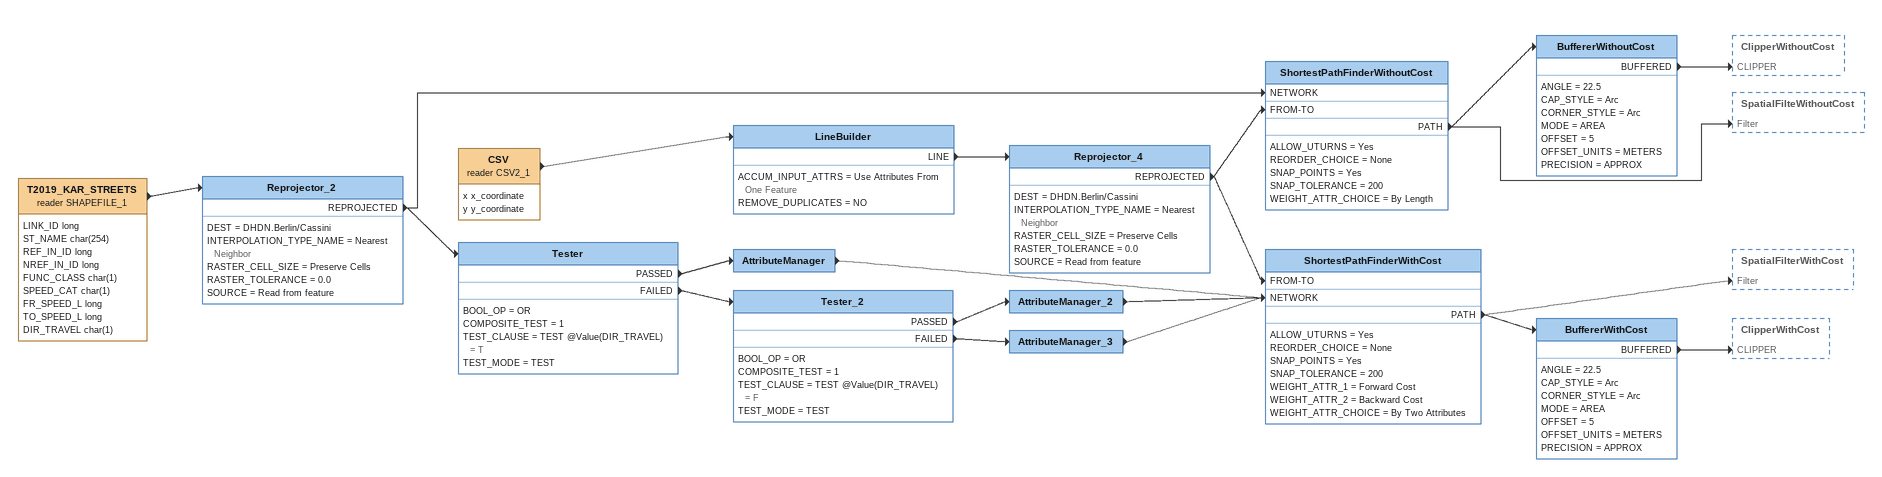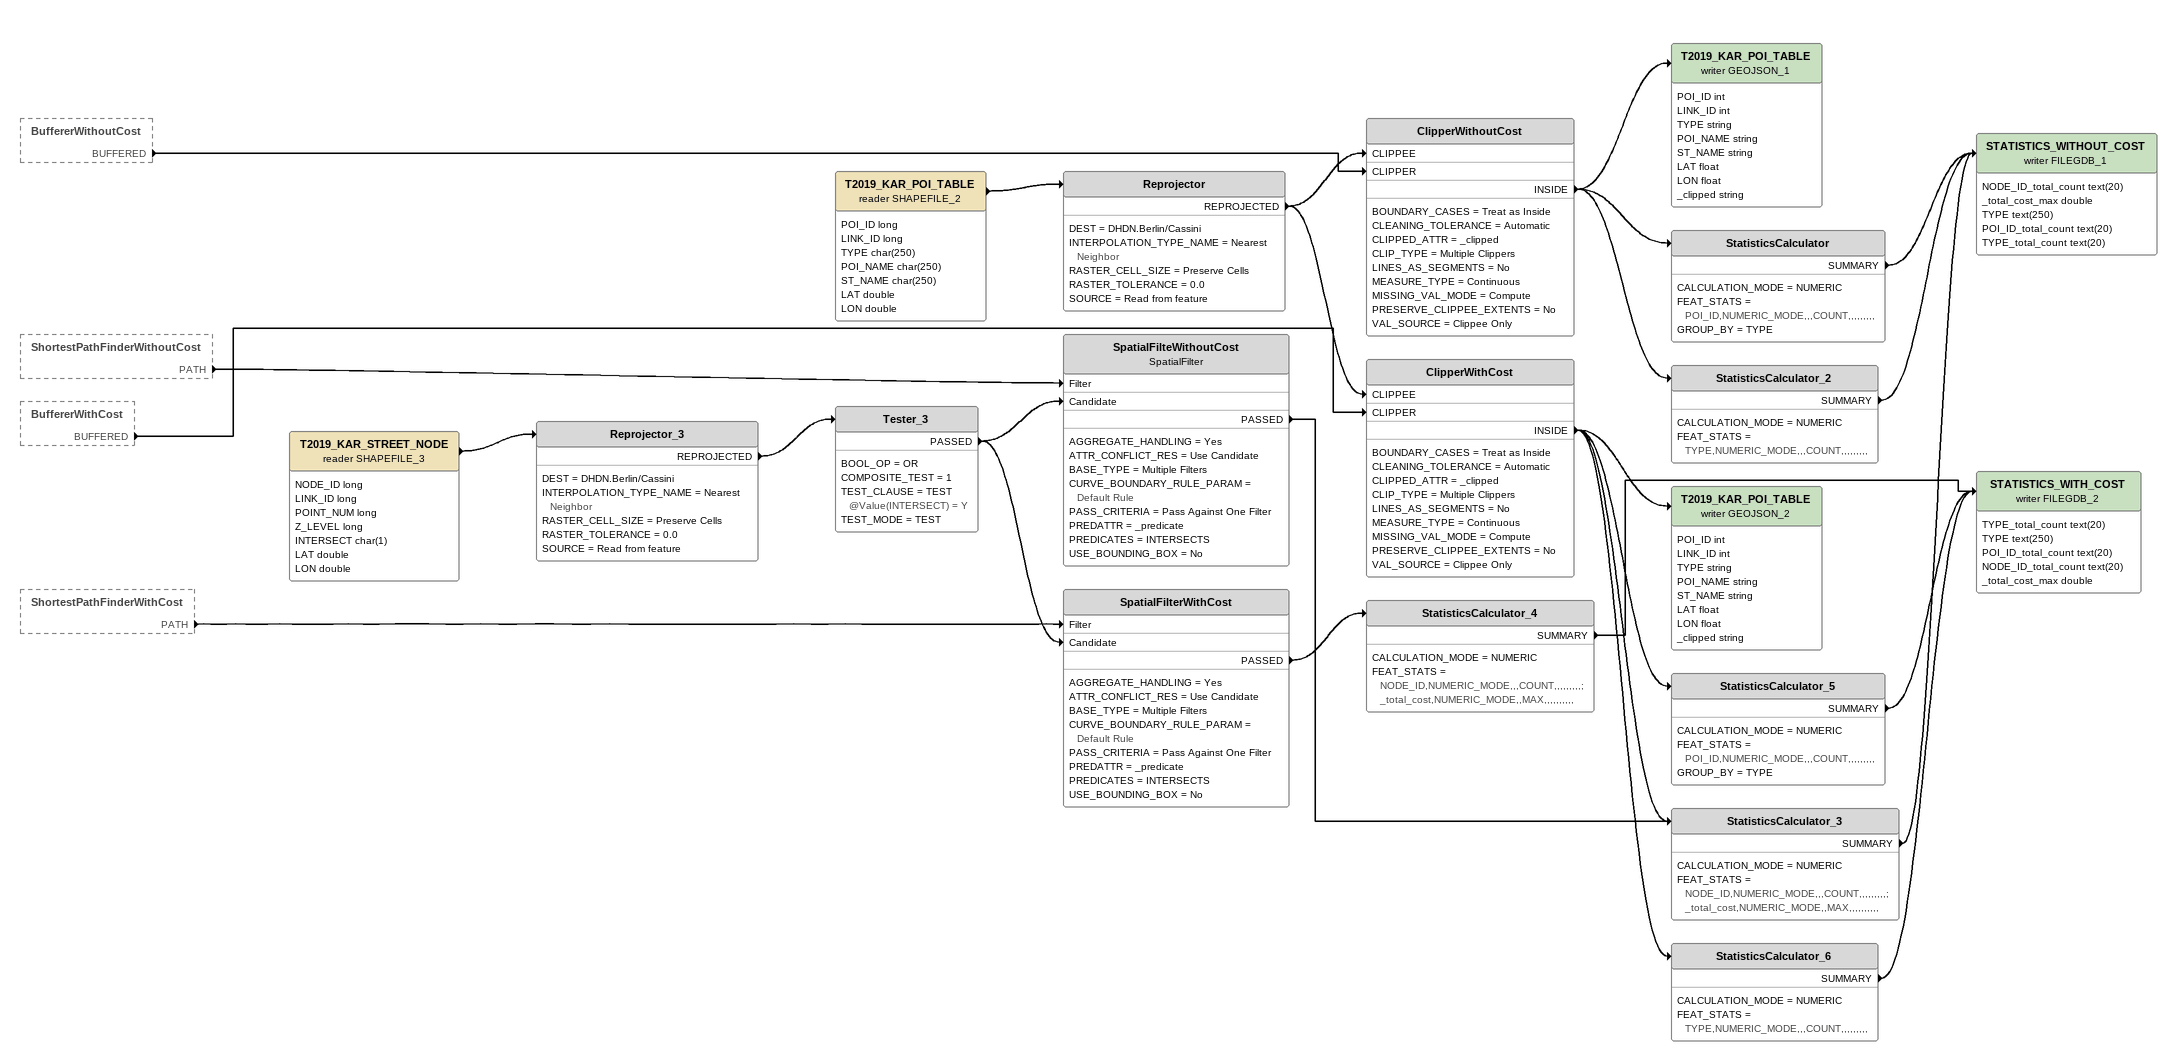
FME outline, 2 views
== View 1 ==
T2019_KAR_STREETS (reader SHAPEFILE_1)
    attributes: LINK_ID long, ST_NAME char(254), REF_IN_ID long, NREF_IN_ID long, FUNC_CLASS char(1), SPEED_CAT char(1), FR_SPEED_L long, TO_SPEED_L long, DIR_TRAVEL char(1)
    -> Reprojector_2
Reprojector_2
    DEST = DHDN.Berlin/Cassini
    INTERPOLATION_TYPE_NAME = Nearest Neighbor
    RASTER_CELL_SIZE = Preserve Cells
    RASTER_TOLERANCE = 0.0
    SOURCE = Read from feature
    REPROJECTED -> ShortestPathFinderWithoutCost [NETWORK]
    REPROJECTED -> Tester
Tester
    BOOL_OP = OR
    COMPOSITE_TEST = 1
    TEST_CLAUSE = TEST @Value(DIR_TRAVEL) = T
    TEST_MODE = TEST
    PASSED -> AttributeManager
    FAILED -> Tester_2
AttributeManager
    -> ShortestPathFinderWithCost [NETWORK]
Tester_2
    BOOL_OP = OR
    COMPOSITE_TEST = 1
    TEST_CLAUSE = TEST @Value(DIR_TRAVEL) = F
    TEST_MODE = TEST
    PASSED -> AttributeManager_2
    FAILED -> AttributeManager_3
AttributeManager_2
    -> ShortestPathFinderWithCost [NETWORK]
AttributeManager_3
    -> ShortestPathFinderWithCost [NETWORK]
CSV (reader CSV2_1)
    attributes: x x_coordinate, y y_coordinate
    -> LineBuilder
LineBuilder
    ACCUM_INPUT_ATTRS = Use Attributes From One Feature
    REMOVE_DUPLICATES = NO
    LINE -> Reprojector_4
Reprojector_4
    DEST = DHDN.Berlin/Cassini
    INTERPOLATION_TYPE_NAME = Nearest Neighbor
    RASTER_CELL_SIZE = Preserve Cells
    RASTER_TOLERANCE = 0.0
    SOURCE = Read from feature
    REPROJECTED -> ShortestPathFinderWithoutCost [FROM-TO]
    REPROJECTED -> ShortestPathFinderWithCost [FROM-TO]
ShortestPathFinderWithoutCost
    ALLOW_UTURNS = Yes
    REORDER_CHOICE = None
    SNAP_POINTS = Yes
    SNAP_TOLERANCE = 200
    WEIGHT_ATTR_CHOICE = By Length
    PATH -> BuffererWithoutCost
    PATH -> SpatialFilteWithoutCost [Filter]
BuffererWithoutCost
    ANGLE = 22.5
    CAP_STYLE = Arc
    CORNER_STYLE = Arc
    MODE = AREA
    OFFSET = 5
    OFFSET_UNITS = METERS
    PRECISION = APPROX
    BUFFERED -> ClipperWithoutCost [CLIPPER]
ShortestPathFinderWithCost
    ALLOW_UTURNS = Yes
    REORDER_CHOICE = None
    SNAP_POINTS = Yes
    SNAP_TOLERANCE = 200
    WEIGHT_ATTR_1 = Forward Cost
    WEIGHT_ATTR_2 = Backward Cost
    WEIGHT_ATTR_CHOICE = By Two Attributes
    PATH -> BuffererWithCost
    PATH -> SpatialFilterWithCost [Filter]
BuffererWithCost
    ANGLE = 22.5
    CAP_STYLE = Arc
    CORNER_STYLE = Arc
    MODE = AREA
    OFFSET = 5
    OFFSET_UNITS = METERS
    PRECISION = APPROX
    BUFFERED -> ClipperWithCost [CLIPPER]

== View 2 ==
BuffererWithoutCost [outside]
    BUFFERED -> ClipperWithoutCost [CLIPPER]
ShortestPathFinderWithoutCost [outside]
    PATH -> SpatialFilteWithoutCost [Filter]
BuffererWithCost [outside]
    BUFFERED -> ClipperWithCost [CLIPPER]
ShortestPathFinderWithCost [outside]
    PATH -> SpatialFilterWithCost [Filter]
T2019_KAR_STREET_NODE (reader SHAPEFILE_3)
    attributes: NODE_ID long, LINK_ID long, POINT_NUM long, Z_LEVEL long, INTERSECT char(1), LAT double, LON double
    -> Reprojector_3
Reprojector_3
    DEST = DHDN.Berlin/Cassini
    INTERPOLATION_TYPE_NAME = Nearest Neighbor
    RASTER_CELL_SIZE = Preserve Cells
    RASTER_TOLERANCE = 0.0
    SOURCE = Read from feature
    REPROJECTED -> Tester_3
Tester_3
    BOOL_OP = OR
    COMPOSITE_TEST = 1
    TEST_CLAUSE = TEST @Value(INTERSECT) = Y
    TEST_MODE = TEST
    PASSED -> SpatialFilteWithoutCost [Candidate]
    PASSED -> SpatialFilterWithCost [Candidate]
SpatialFilteWithoutCost: SpatialFilter
    AGGREGATE_HANDLING = Yes
    ATTR_CONFLICT_RES = Use Candidate
    BASE_TYPE = Multiple Filters
    CURVE_BOUNDARY_RULE_PARAM = Default Rule
    PASS_CRITERIA = Pass Against One Filter
    PREDATTR = _predicate
    PREDICATES = INTERSECTS
    USE_BOUNDING_BOX = No
    PASSED -> StatisticsCalculator_3
SpatialFilterWithCost
    AGGREGATE_HANDLING = Yes
    ATTR_CONFLICT_RES = Use Candidate
    BASE_TYPE = Multiple Filters
    CURVE_BOUNDARY_RULE_PARAM = Default Rule
    PASS_CRITERIA = Pass Against One Filter
    PREDATTR = _predicate
    PREDICATES = INTERSECTS
    USE_BOUNDING_BOX = No
    PASSED -> StatisticsCalculator_4
StatisticsCalculator_4
    CALCULATION_MODE = NUMERIC
    FEAT_STATS = NODE_ID,NUMERIC_MODE,,,COUNT,,,,,,,,,;_total_cost,NUMERIC_MODE,,MAX,,,,,,,,,,
    SUMMARY -> STATISTICS_WITH_COST (writer FILEGDB_2)
T2019_KAR_POI_TABLE (reader SHAPEFILE_2)
    attributes: POI_ID long, LINK_ID long, TYPE char(250), POI_NAME char(250), ST_NAME char(250), LAT double, LON double
    -> Reprojector
Reprojector
    DEST = DHDN.Berlin/Cassini
    INTERPOLATION_TYPE_NAME = Nearest Neighbor
    RASTER_CELL_SIZE = Preserve Cells
    RASTER_TOLERANCE = 0.0
    SOURCE = Read from feature
    REPROJECTED -> ClipperWithoutCost [CLIPPEE]
    REPROJECTED -> ClipperWithCost [CLIPPEE]
ClipperWithoutCost
    BOUNDARY_CASES = Treat as Inside
    CLEANING_TOLERANCE = Automatic
    CLIPPED_ATTR = _clipped
    CLIP_TYPE = Multiple Clippers
    LINES_AS_SEGMENTS = No
    MEASURE_TYPE = Continuous
    MISSING_VAL_MODE = Compute
    PRESERVE_CLIPPEE_EXTENTS = No
    VAL_SOURCE = Clippee Only
    INSIDE -> StatisticsCalculator
    INSIDE -> StatisticsCalculator_2
    INSIDE -> T2019_KAR_POI_TABLE (writer GEOJSON_1)
T2019_KAR_POI_TABLE (writer GEOJSON_1)
    attributes: POI_ID int, LINK_ID int, TYPE string, POI_NAME string, ST_NAME string, LAT float, LON float, _clipped string
StatisticsCalculator
    CALCULATION_MODE = NUMERIC
    FEAT_STATS = POI_ID,NUMERIC_MODE,,,COUNT,,,,,,,,,
    GROUP_BY = TYPE
    SUMMARY -> STATISTICS_WITHOUT_COST (writer FILEGDB_1)
StatisticsCalculator_2
    CALCULATION_MODE = NUMERIC
    FEAT_STATS = TYPE,NUMERIC_MODE,,,COUNT,,,,,,,,,
    SUMMARY -> STATISTICS_WITHOUT_COST (writer FILEGDB_1)
ClipperWithCost
    BOUNDARY_CASES = Treat as Inside
    CLEANING_TOLERANCE = Automatic
    CLIPPED_ATTR = _clipped
    CLIP_TYPE = Multiple Clippers
    LINES_AS_SEGMENTS = No
    MEASURE_TYPE = Continuous
    MISSING_VAL_MODE = Compute
    PRESERVE_CLIPPEE_EXTENTS = No
    VAL_SOURCE = Clippee Only
    INSIDE -> StatisticsCalculator_5
    INSIDE -> StatisticsCalculator_6
    INSIDE -> T2019_KAR_POI_TABLE (writer GEOJSON_2)
    INSIDE -> StatisticsCalculator_3
T2019_KAR_POI_TABLE (writer GEOJSON_2)
    attributes: POI_ID int, LINK_ID int, TYPE string, POI_NAME string, ST_NAME string, LAT float, LON float, _clipped string
StatisticsCalculator_5
    CALCULATION_MODE = NUMERIC
    FEAT_STATS = POI_ID,NUMERIC_MODE,,,COUNT,,,,,,,,,
    GROUP_BY = TYPE
    SUMMARY -> STATISTICS_WITH_COST (writer FILEGDB_2)
StatisticsCalculator_3
    CALCULATION_MODE = NUMERIC
    FEAT_STATS = NODE_ID,NUMERIC_MODE,,,COUNT,,,,,,,,,;_total_cost,NUMERIC_MODE,,MAX,,,,,,,,,,
    SUMMARY -> STATISTICS_WITHOUT_COST (writer FILEGDB_1)
STATISTICS_WITHOUT_COST (writer FILEGDB_1)
    attributes: NODE_ID_total_count text(20), _total_cost_max double, TYPE text(250), POI_ID_total_count text(20), TYPE_total_count text(20)
StatisticsCalculator_6
    CALCULATION_MODE = NUMERIC
    FEAT_STATS = TYPE,NUMERIC_MODE,,,COUNT,,,,,,,,,
    SUMMARY -> STATISTICS_WITH_COST (writer FILEGDB_2)
STATISTICS_WITH_COST (writer FILEGDB_2)
    attributes: TYPE_total_count text(20), TYPE text(250), POI_ID_total_count text(20), NODE_ID_total_count text(20), _total_cost_max double
